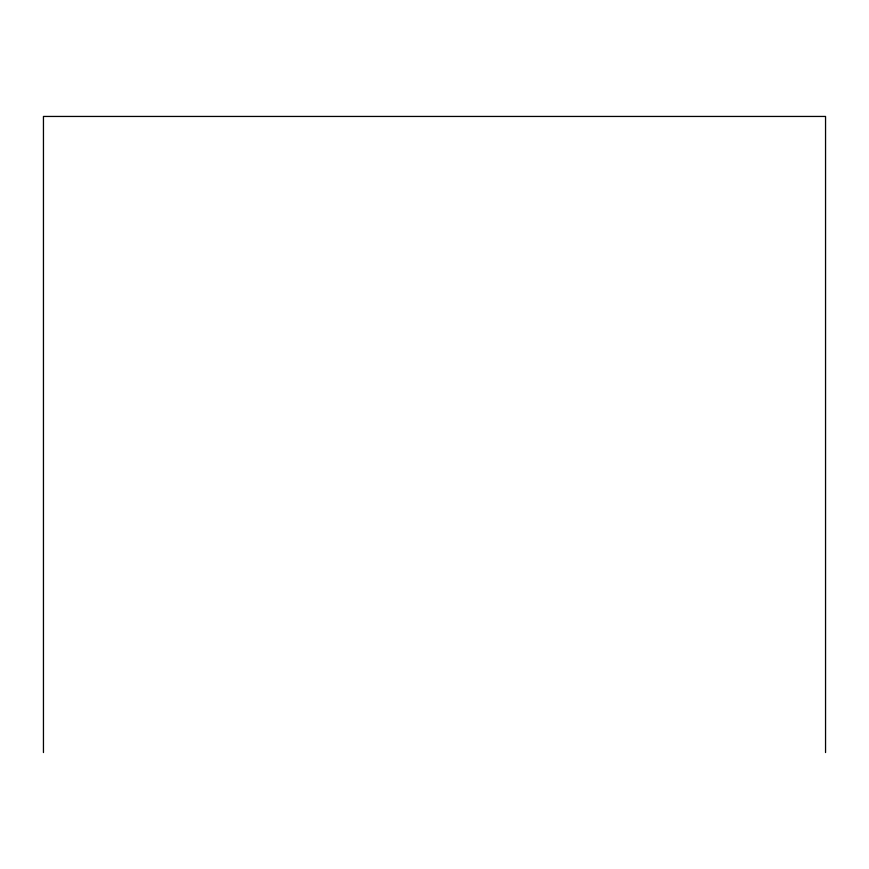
<?xml version="1.0" encoding="UTF-8"?>
<svg xmlns="http://www.w3.org/2000/svg" width="869" height="869" viewBox="0 0 869 869"><rect width="100%" height="100%" fill="white"/><g stroke="black" fill="none" stroke-linecap="round" stroke-linejoin="round"><path stroke-width="1.3" d="M825.55 752.554L825.55 116.446L43.45 116.446L43.45 752.554"/></g></svg>
